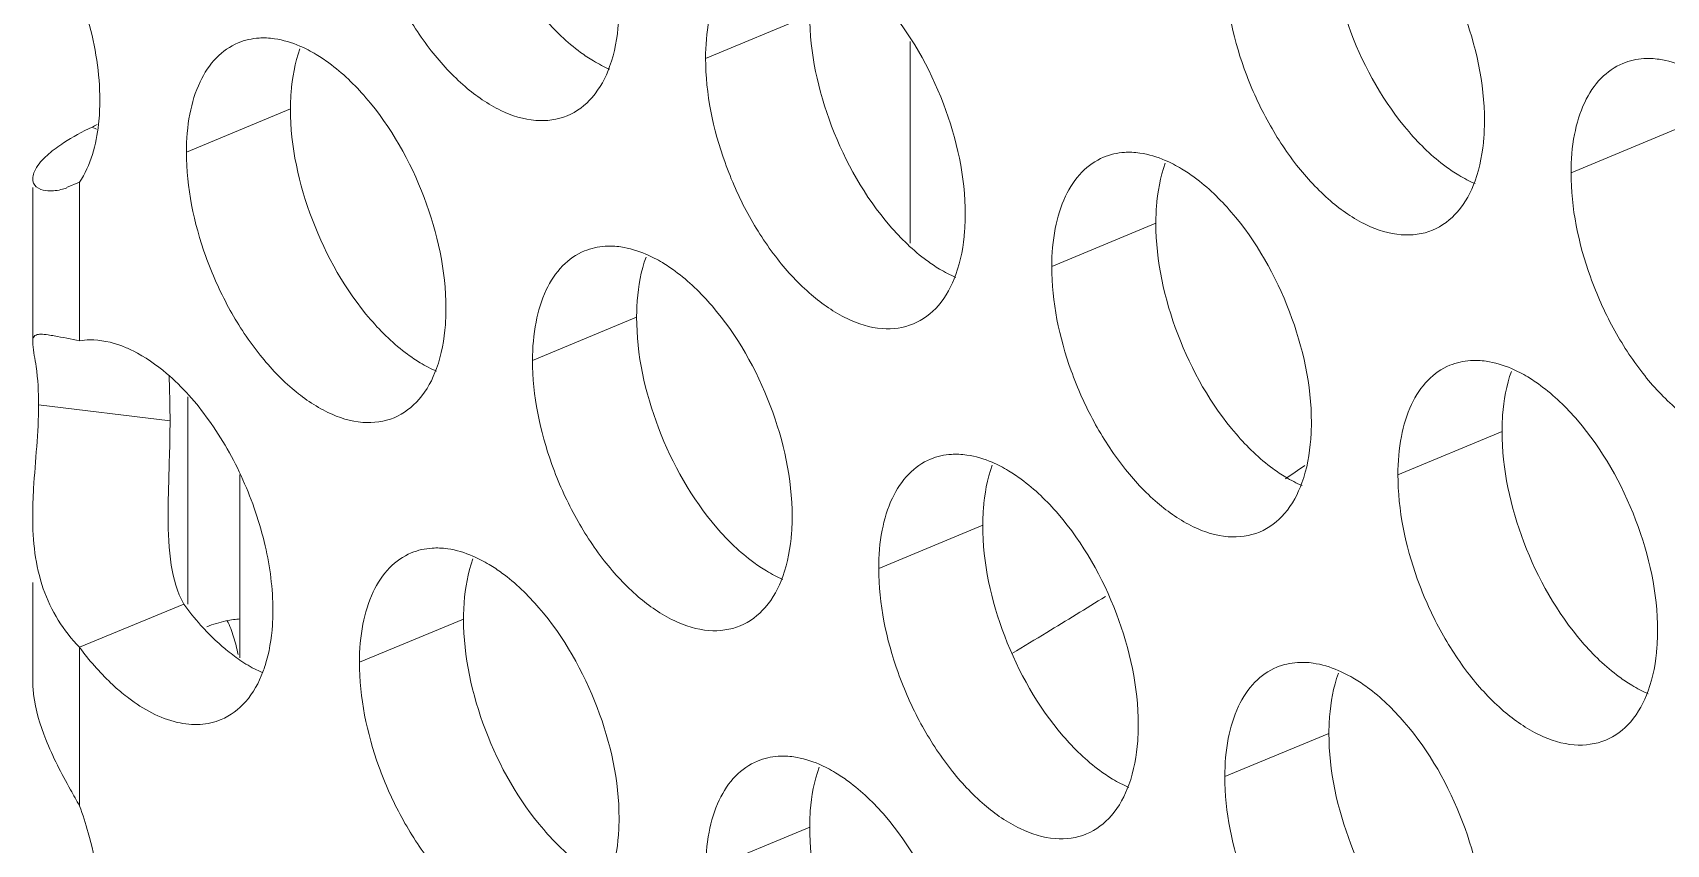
# Model space of a CAD drawing. Header units: millimetres. Extents: x 0 to 2524, y 0 to 1785.
# Drawn here: x 1789.22 to 1798.88, y 891.06 to 895.86 of the extents above; entities that cross this region are included whole.
import ezdxf

# ---------------------------------------------------------------- set-up
doc = ezdxf.new("R2010")
doc.units = ezdxf.units.MM
doc.header["$LTSCALE"] = 0.1
doc.layers.add('标注', color=251, linetype='Continuous', lineweight=9)

msp = doc.modelspace()

# ---------------------------------------------------------------- linework, layer by layer
at = {"layer": '标注'}
for p, q in [((1793.8132, 895.965), (1793.198, 895.7093)), ((1794.4059, 895.8098), (1794.4059, 894.6163)), ((1790.7447, 895.4106), (1790.1295, 895.1549)), ((1789.5986, 895.2908), (1789.5727, 895.3037)), ((1798.9274, 895.2891), (1798.3122, 895.0334)), ((1789.4984, 894.977), (1789.4205, 894.9454)), ((1789.4984, 894.977), (1789.4984, 894.0407)), ((1789.2212, 894.0346), (1789.2212, 894.9454)), ((1795.8589, 894.7346), (1795.2437, 894.4789)), ((1792.7904, 894.1802), (1792.1752, 893.9245)), ((1790.1384, 893.7084), (1790.1384, 892.4838)), ((1790.0329, 893.566), (1789.2563, 893.6621)), ((1797.9046, 893.5043), (1797.2894, 893.2486)), ((1790.4461, 892.166), (1790.4461, 893.2494)), ((1794.8361, 892.9498), (1794.2209, 892.6941)), ((1789.2212, 892.0377), (1789.2212, 892.6117)), ((1790.1136, 892.4838), (1789.4984, 892.2281)), ((1791.7675, 892.3954), (1791.1524, 892.1397)), ((1789.4984, 892.2281), (1789.4984, 891.2918)), ((1796.8817, 891.7195), (1796.2665, 891.4637)), ((1793.8132, 891.165), (1793.198, 890.9093))]:
    msp.add_line(p, q, dxfattribs=at)
for centre, radius, start, end in [((1789.1882, 896.1494), 0.929, 294.44883, 296.47049), ((1778.661, 919.5127), 31.8399, 304.34454, 304.59625), ((1791.472, 893.4795), 1.6842, 216.24369, 221.66519), ((1779.924, 917.5705), 29.523, 301.194, 301.98361), ((1791.3609, 893.3824), 1.5367, 221.71232, 223.51512), ((1790.5007, 891.744), 0.6543, 98.11425, 102.08395), ((1790.4936, 891.7923), 0.6055, 94.3287, 98.10278), ((1780.1874, 917.1363), 29.015, 300.71798, 301.1931), ((1791.0543, 893.048), 1.0824, 230.33246, 235.77961), ((1789.8727, 892.3504), 0.758, 339.34278, 342.32676), ((1790.4674, 892.8282), 1.1282, 230.38894, 233.03812)]:
    msp.add_arc(centre, radius, start, end, dxfattribs=at)
for points, knots in [([(1792.38, 895.3703), (1792.3224, 895.3464), (1792.1835, 895.3284), (1791.9711, 895.3973), (1791.761, 895.5436), (1791.564, 895.7567), (1791.3928, 896.0218), (1791.2193, 896.4108), (1791.1524, 896.731), (1791.1524, 896.9397)], [0, 0, 0, 0, 0.08419, 0.180629, 0.294901, 0.426206, 0.569756, 0.71848, 1, 1, 1, 1]), ([(1797.3553, 895.2745), (1797.2069, 895.4471), (1796.9814, 895.8471), (1796.8817, 896.2968), (1796.8817, 896.5195)], [0, 0, 0, 0, 0.505546, 1, 1, 1, 1]), ([(1797.3272, 896.5859), (1797.4757, 896.4133), (1797.7011, 896.0133), (1797.8008, 895.5636), (1797.8008, 895.341)], [0, 0, 0, 0, 0.505546, 1, 1, 1, 1]), ([(1793.198, 895.7093), (1793.198, 895.7849), (1793.2095, 895.9275), (1793.267, 896.1206), (1793.3641, 896.271), (1793.4566, 896.336), (1793.5046, 896.3559)], [0, 0, 0, 0, 0.300633, 0.564844, 0.793499, 1, 1, 1, 1]), ([(1797.4942, 894.6944), (1797.4366, 894.6704), (1797.2977, 894.6525), (1797.0853, 894.7214), (1796.8752, 894.8677), (1796.6782, 895.0808), (1796.507, 895.3459), (1796.3335, 895.7348), (1796.2665, 896.055), (1796.2665, 896.2637)], [0, 0, 0, 0, 0.08419, 0.180629, 0.294901, 0.426206, 0.569756, 0.71848, 1, 1, 1, 1]), ([(1789.4984, 896.0918), (1789.5177, 896.0391), (1789.5833, 895.8354), (1789.6181, 895.6205), (1789.6181, 895.4624)], [0, 0, 0, 0, 0.26181, 1, 1, 1, 1]), ([(1792.6866, 896.0169), (1792.6866, 895.9846), (1792.6824, 895.8646), (1792.6608, 895.7443), (1792.631, 895.6617)], [0, 0, 0, 0, 0.269025, 1, 1, 1, 1]), ([(1794.2587, 896.0315), (1794.4071, 895.8589), (1794.6326, 895.4589), (1794.7323, 895.0091), (1794.7323, 894.7865)], [0, 0, 0, 0, 0.505546, 1, 1, 1, 1]), ([(1792.5347, 895.6948), (1792.5088, 895.7103), (1792.4008, 895.783), (1792.3063, 895.8747), (1792.2411, 895.9504)], [0, 0, 0, 0, 0.231736, 1, 1, 1, 1]), ([(1794.2868, 894.7201), (1794.1384, 894.8926), (1793.9129, 895.2926), (1793.8132, 895.7424), (1793.8132, 895.965)], [0, 0, 0, 0, 0.505546, 1, 1, 1, 1]), ([(1790.4361, 895.8015), (1790.475, 895.8176), (1790.5317, 895.8302), (1790.5885, 895.8307), (1790.6031, 895.8302)], [0, 0, 0, 0, 0.741995, 1, 1, 1, 1]), ([(1790.6031, 895.8302), (1790.6191, 895.8295), (1790.6867, 895.8231), (1790.7525, 895.8029), (1790.8, 895.7825)], [0, 0, 0, 0, 0.236225, 1, 1, 1, 1]), ([(1790.1295, 895.1549), (1790.1295, 895.2305), (1790.141, 895.373), (1790.1985, 895.5661), (1790.2956, 895.7165), (1790.3881, 895.7816), (1790.4361, 895.8015)], [0, 0, 0, 0, 0.300633, 0.564844, 0.793499, 1, 1, 1, 1]), ([(1790.7447, 895.4106), (1790.7447, 895.4429), (1790.749, 895.5629), (1790.7705, 895.6831), (1790.8004, 895.7657)], [0, 0, 0, 0, 0.269025, 1, 1, 1, 1]), ([(1790.8967, 895.7327), (1790.9225, 895.7172), (1791.0305, 895.6444), (1791.1251, 895.5528), (1791.1902, 895.477)], [0, 0, 0, 0, 0.231736, 1, 1, 1, 1]), ([(1792.631, 895.6617), (1792.6072, 895.596), (1792.5451, 895.4769), (1792.4366, 895.3937), (1792.38, 895.3703)], [0, 0, 0, 0, 0.533077, 1, 1, 1, 1]), ([(1794.4257, 894.1399), (1794.3681, 894.116), (1794.2292, 894.098), (1794.0168, 894.1669), (1793.8067, 894.3133), (1793.6097, 894.5263), (1793.4385, 894.7914), (1793.265, 895.1804), (1793.198, 895.5006), (1793.198, 895.7093)], [0, 0, 0, 0, 0.08419, 0.180629, 0.294901, 0.426206, 0.569756, 0.71848, 1, 1, 1, 1]), ([(1798.3122, 895.0334), (1798.3122, 895.109), (1798.3237, 895.2515), (1798.3811, 895.4447), (1798.4783, 895.5951), (1798.5708, 895.6601), (1798.6188, 895.68)], [0, 0, 0, 0, 0.300633, 0.564844, 0.793499, 1, 1, 1, 1]), ([(1798.6188, 895.68), (1798.6577, 895.6961), (1798.7144, 895.7088), (1798.7712, 895.7093), (1798.7858, 895.7087)], [0, 0, 0, 0, 0.741995, 1, 1, 1, 1]), ([(1798.7858, 895.7087), (1798.8018, 895.708), (1798.8693, 895.7016), (1798.9352, 895.6814), (1798.9827, 895.661)], [0, 0, 0, 0, 0.236225, 1, 1, 1, 1]), ([(1789.6181, 895.4624), (1789.6181, 895.4151), (1789.6097, 895.2481), (1789.5643, 895.0779), (1789.4984, 894.977)], [0, 0, 0, 0, 0.282087, 1, 1, 1, 1]), ([(1791.1902, 895.477), (1791.3386, 895.3044), (1791.5641, 894.9044), (1791.6638, 894.4547), (1791.6638, 894.2321)], [0, 0, 0, 0, 0.505546, 1, 1, 1, 1]), ([(1791.2183, 894.1656), (1791.0699, 894.3382), (1790.8444, 894.7382), (1790.7447, 895.1879), (1790.7447, 895.4106)], [0, 0, 0, 0, 0.505546, 1, 1, 1, 1]), ([(1797.8008, 895.341), (1797.8008, 895.3086), (1797.7965, 895.1887), (1797.775, 895.0684), (1797.7451, 894.9858)], [0, 0, 0, 0, 0.269025, 1, 1, 1, 1]), ([(1789.3592, 895.1792), (1789.3738, 895.19), (1789.4417, 895.2369), (1789.5146, 895.2761), (1789.5727, 895.3037)], [0, 0, 0, 0, 0.220086, 1, 1, 1, 1]), ([(1797.6489, 895.0188), (1797.623, 895.0344), (1797.515, 895.1071), (1797.4205, 895.1987), (1797.3553, 895.2745)], [0, 0, 0, 0, 0.231736, 1, 1, 1, 1]), ([(1791.3572, 893.5855), (1791.2996, 893.5615), (1791.1607, 893.5436), (1790.9483, 893.6125), (1790.7382, 893.7588), (1790.5412, 893.9719), (1790.37, 894.237), (1790.1965, 894.626), (1790.1295, 894.9462), (1790.1295, 895.1549)], [0, 0, 0, 0, 0.08419, 0.180629, 0.294901, 0.426206, 0.569756, 0.71848, 1, 1, 1, 1]), ([(1795.5503, 895.1255), (1795.5892, 895.1417), (1795.6459, 895.1543), (1795.7026, 895.1548), (1795.7173, 895.1542)], [0, 0, 0, 0, 0.741995, 1, 1, 1, 1]), ([(1795.7173, 895.1542), (1795.7333, 895.1536), (1795.8008, 895.1472), (1795.8667, 895.127), (1795.9142, 895.1066)], [0, 0, 0, 0, 0.236225, 1, 1, 1, 1]), ([(1789.2213, 894.9983), (1789.2215, 895.0217), (1789.2472, 895.0791), (1789.289, 895.1212), (1789.316, 895.1447)], [0, 0, 0, 0, 0.395219, 1, 1, 1, 1]), ([(1795.2437, 894.4789), (1795.2437, 894.5545), (1795.2552, 894.6971), (1795.3126, 894.8902), (1795.4098, 895.0406), (1795.5023, 895.1056), (1795.5503, 895.1255)], [0, 0, 0, 0, 0.300633, 0.564844, 0.793499, 1, 1, 1, 1]), ([(1795.8589, 894.7346), (1795.8589, 894.767), (1795.8632, 894.8869), (1795.8847, 895.0072), (1795.9146, 895.0898)], [0, 0, 0, 0, 0.269025, 1, 1, 1, 1]), ([(1796.0108, 895.0568), (1796.0367, 895.0412), (1796.1447, 894.9685), (1796.2392, 894.8769), (1796.3044, 894.8011)], [0, 0, 0, 0, 0.231736, 1, 1, 1, 1]), ([(1789.2991, 894.9277), (1789.2789, 894.9305), (1789.2395, 894.9415), (1789.2212, 894.9809), (1789.2213, 894.9983)], [0, 0, 0, 0, 0.539356, 1, 1, 1, 1]), ([(1797.7451, 894.9858), (1797.7214, 894.9201), (1797.6593, 894.801), (1797.5508, 894.7178), (1797.4942, 894.6944)], [0, 0, 0, 0, 0.533077, 1, 1, 1, 1]), ([(1799.5399, 893.464), (1799.4823, 893.4401), (1799.3434, 893.4221), (1799.131, 893.491), (1798.9209, 893.6373), (1798.7238, 893.8504), (1798.5527, 894.1155), (1798.3792, 894.5045), (1798.3122, 894.8247), (1798.3122, 895.0334)], [0, 0, 0, 0, 0.08419, 0.180629, 0.294901, 0.426206, 0.569756, 0.71848, 1, 1, 1, 1]), ([(1789.4213, 894.9428), (1789.4104, 894.9392), (1789.3708, 894.9281), (1789.3286, 894.9235), (1789.2991, 894.9277)], [0, 0, 0, 0, 0.278012, 1, 1, 1, 1]), ([(1794.7323, 894.7865), (1794.7323, 894.7542), (1794.728, 894.6342), (1794.7065, 894.514), (1794.6766, 894.4314)], [0, 0, 0, 0, 0.269025, 1, 1, 1, 1]), ([(1796.3044, 894.8011), (1796.4528, 894.6285), (1796.6783, 894.2285), (1796.778, 893.7788), (1796.778, 893.5562)], [0, 0, 0, 0, 0.505546, 1, 1, 1, 1]), ([(1794.5803, 894.4644), (1794.5545, 894.4799), (1794.4465, 894.5526), (1794.3519, 894.6443), (1794.2868, 894.7201)], [0, 0, 0, 0, 0.231736, 1, 1, 1, 1]), ([(1796.3325, 893.4897), (1796.184, 893.6623), (1795.9586, 894.0623), (1795.8589, 894.512), (1795.8589, 894.7346)], [0, 0, 0, 0, 0.505546, 1, 1, 1, 1]), ([(1792.1752, 893.9245), (1792.1752, 894.0001), (1792.1867, 894.1427), (1792.2441, 894.3358), (1792.3413, 894.4862), (1792.4338, 894.5512), (1792.4818, 894.5711)], [0, 0, 0, 0, 0.300633, 0.564844, 0.793499, 1, 1, 1, 1]), ([(1792.4818, 894.5711), (1792.5207, 894.5872), (1792.5774, 894.5999), (1792.6341, 894.6004), (1792.6488, 894.5998)], [0, 0, 0, 0, 0.741995, 1, 1, 1, 1]), ([(1792.6488, 894.5998), (1792.6648, 894.5991), (1792.7323, 894.5927), (1792.7982, 894.5725), (1792.8457, 894.5521)], [0, 0, 0, 0, 0.236225, 1, 1, 1, 1]), ([(1792.7904, 894.1802), (1792.7904, 894.2125), (1792.7947, 894.3325), (1792.8162, 894.4528), (1792.846, 894.5353)], [0, 0, 0, 0, 0.269025, 1, 1, 1, 1]), ([(1792.9423, 894.5023), (1792.9682, 894.4868), (1793.0762, 894.4141), (1793.1707, 894.3224), (1793.2359, 894.2467)], [0, 0, 0, 0, 0.231736, 1, 1, 1, 1]), ([(1796.4714, 892.9095), (1796.4137, 892.8856), (1796.2749, 892.8677), (1796.0625, 892.9366), (1795.8523, 893.0829), (1795.6553, 893.296), (1795.4842, 893.5611), (1795.3107, 893.95), (1795.2437, 894.2702), (1795.2437, 894.4789)], [0, 0, 0, 0, 0.08419, 0.180629, 0.294901, 0.426206, 0.569756, 0.71848, 1, 1, 1, 1]), ([(1794.6766, 894.4314), (1794.6529, 894.3657), (1794.5908, 894.2466), (1794.4822, 894.1634), (1794.4257, 894.1399)], [0, 0, 0, 0, 0.533077, 1, 1, 1, 1]), ([(1791.6638, 894.2321), (1791.6638, 894.1998), (1791.6595, 894.0798), (1791.638, 893.9595), (1791.6081, 893.8769)], [0, 0, 0, 0, 0.269025, 1, 1, 1, 1]), ([(1793.2359, 894.2467), (1793.3843, 894.0741), (1793.6098, 893.6741), (1793.7095, 893.2243), (1793.7095, 893.0017)], [0, 0, 0, 0, 0.505546, 1, 1, 1, 1]), ([(1791.5118, 893.9099), (1791.486, 893.9255), (1791.378, 893.9982), (1791.2834, 894.0898), (1791.2183, 894.1656)], [0, 0, 0, 0, 0.231736, 1, 1, 1, 1]), ([(1793.2639, 892.9352), (1793.1155, 893.1078), (1792.8901, 893.5078), (1792.7904, 893.9576), (1792.7904, 894.1802)], [0, 0, 0, 0, 0.505546, 1, 1, 1, 1]), ([(1789.2213, 894.0345), (1789.2213, 894.0453), (1789.2236, 894.069), (1789.2463, 894.0768), (1789.2561, 894.078)], [0, 0, 0, 0, 0.522014, 1, 1, 1, 1]), ([(1789.2563, 893.6621), (1789.2563, 893.7376), (1789.2508, 893.8577), (1789.2257, 893.975), (1789.222, 894.0189)], [0, 0, 0, 0, 0.631705, 1, 1, 1, 1]), ([(1789.2561, 894.078), (1789.2598, 894.0784), (1789.2786, 894.0794), (1789.2973, 894.0771), (1789.312, 894.0751)], [0, 0, 0, 0, 0.202313, 1, 1, 1, 1]), ([(1789.312, 894.0751), (1789.3244, 894.0733), (1789.3867, 894.0629), (1789.4486, 894.05), (1789.4984, 894.0407)], [0, 0, 0, 0, 0.19728, 1, 1, 1, 1]), ([(1789.4984, 894.0407), (1789.518, 894.0438), (1789.6024, 894.0506), (1789.6876, 894.0322), (1789.7481, 894.0094)], [0, 0, 0, 0, 0.23435, 1, 1, 1, 1]), ([(1789.7481, 894.0094), (1789.7706, 894.001), (1789.8657, 893.9591), (1789.9519, 893.8989), (1790.0126, 893.8472)], [0, 0, 0, 0, 0.231395, 1, 1, 1, 1]), ([(1793.4029, 892.3551), (1793.3452, 892.3312), (1793.2064, 892.3132), (1792.994, 892.3821), (1792.7838, 892.5284), (1792.5868, 892.7415), (1792.4157, 893.0066), (1792.2422, 893.3956), (1792.1752, 893.7158), (1792.1752, 893.9245)], [0, 0, 0, 0, 0.08419, 0.180629, 0.294901, 0.426206, 0.569756, 0.71848, 1, 1, 1, 1]), ([(1797.2894, 893.2486), (1797.2894, 893.3242), (1797.3009, 893.4667), (1797.3583, 893.6599), (1797.4555, 893.8102), (1797.548, 893.8753), (1797.596, 893.8952)], [0, 0, 0, 0, 0.300633, 0.564844, 0.793499, 1, 1, 1, 1]), ([(1797.596, 893.8952), (1797.6348, 893.9113), (1797.6916, 893.924), (1797.7483, 893.9245), (1797.7629, 893.9239)], [0, 0, 0, 0, 0.741995, 1, 1, 1, 1]), ([(1797.7629, 893.9239), (1797.7789, 893.9232), (1797.8465, 893.9168), (1797.9123, 893.8966), (1797.9599, 893.8762)], [0, 0, 0, 0, 0.236225, 1, 1, 1, 1]), ([(1790.0126, 893.8472), (1790.1066, 893.7673), (1790.2795, 893.5701), (1790.4756, 893.2228), (1790.6057, 892.841), (1790.6409, 892.5752), (1790.6409, 892.4473)], [0, 0, 0, 0, 0.235194, 0.49405, 0.756072, 1, 1, 1, 1]), ([(1790.0329, 893.566), (1790.0329, 893.589), (1790.0324, 893.6775), (1790.0298, 893.766), (1790.0273, 893.8314)], [0, 0, 0, 0, 0.260225, 1, 1, 1, 1]), ([(1791.6081, 893.8769), (1791.5844, 893.8112), (1791.5223, 893.6921), (1791.4137, 893.6089), (1791.3572, 893.5855)], [0, 0, 0, 0, 0.533077, 1, 1, 1, 1]), ([(1797.9046, 893.5043), (1797.9046, 893.5366), (1797.9088, 893.6566), (1797.9304, 893.7768), (1797.9602, 893.8594)], [0, 0, 0, 0, 0.269025, 1, 1, 1, 1]), ([(1798.0565, 893.8264), (1798.0823, 893.8109), (1798.1904, 893.7381), (1798.2849, 893.6465), (1798.3501, 893.5707)], [0, 0, 0, 0, 0.231736, 1, 1, 1, 1]), ([(1789.2213, 893.0014), (1789.2213, 893.0568), (1789.2299, 893.2773), (1789.2563, 893.497), (1789.2563, 893.6621)], [0, 0, 0, 0, 0.251377, 1, 1, 1, 1]), ([(1790.0212, 893.0013), (1790.0212, 893.0504), (1790.025, 893.2387), (1790.0329, 893.4269), (1790.0329, 893.566)], [0, 0, 0, 0, 0.261174, 1, 1, 1, 1]), ([(1796.778, 893.5562), (1796.778, 893.5238), (1796.7737, 893.4039), (1796.7522, 893.2836), (1796.7223, 893.201)], [0, 0, 0, 0, 0.269025, 1, 1, 1, 1]), ([(1798.3501, 893.5707), (1798.4985, 893.3982), (1798.724, 892.9982), (1798.8236, 892.5484), (1798.8236, 892.3258)], [0, 0, 0, 0, 0.505546, 1, 1, 1, 1]), ([(1796.626, 893.234), (1796.6002, 893.2496), (1796.4921, 893.3223), (1796.3976, 893.4139), (1796.3325, 893.4897)], [0, 0, 0, 0, 0.231736, 1, 1, 1, 1]), ([(1798.3781, 892.2593), (1798.2297, 892.4319), (1798.0042, 892.8319), (1797.9046, 893.2817), (1797.9046, 893.5043)], [0, 0, 0, 0, 0.505546, 1, 1, 1, 1]), ([(1794.2209, 892.6941), (1794.2209, 892.7697), (1794.2323, 892.9123), (1794.2898, 893.1054), (1794.3869, 893.2558), (1794.4795, 893.3208), (1794.5274, 893.3407)], [0, 0, 0, 0, 0.300633, 0.564844, 0.793499, 1, 1, 1, 1]), ([(1794.5274, 893.3407), (1794.5663, 893.3569), (1794.6231, 893.3695), (1794.6798, 893.37), (1794.6944, 893.3694)], [0, 0, 0, 0, 0.741995, 1, 1, 1, 1]), ([(1794.6944, 893.3694), (1794.7104, 893.3688), (1794.778, 893.3624), (1794.8438, 893.3421), (1794.8914, 893.3217)], [0, 0, 0, 0, 0.236225, 1, 1, 1, 1]), ([(1794.8361, 892.9498), (1794.8361, 892.9821), (1794.8403, 893.1021), (1794.8619, 893.2224), (1794.8917, 893.305)], [0, 0, 0, 0, 0.269025, 1, 1, 1, 1]), ([(1794.988, 893.272), (1795.0138, 893.2564), (1795.1219, 893.1837), (1795.2164, 893.0921), (1795.2816, 893.0163)], [0, 0, 0, 0, 0.231736, 1, 1, 1, 1]), ([(1798.5171, 891.6792), (1798.4594, 891.6553), (1798.3205, 891.6373), (1798.1082, 891.7062), (1797.898, 891.8525), (1797.701, 892.0656), (1797.5298, 892.3307), (1797.3563, 892.7197), (1797.2894, 893.0399), (1797.2894, 893.2486)], [0, 0, 0, 0, 0.08419, 0.180629, 0.294901, 0.426206, 0.569756, 0.71848, 1, 1, 1, 1]), ([(1796.7223, 893.201), (1796.6985, 893.1353), (1796.6365, 893.0162), (1796.5279, 892.933), (1796.4714, 892.9095)], [0, 0, 0, 0, 0.533077, 1, 1, 1, 1]), ([(1789.4984, 892.2281), (1789.4032, 892.3249), (1789.2506, 892.5731), (1789.2214, 892.8575), (1789.2213, 893.0014)], [0, 0, 0, 0, 0.485599, 1, 1, 1, 1]), ([(1793.5575, 892.6796), (1793.5317, 892.6951), (1793.4236, 892.7678), (1793.3291, 892.8595), (1793.2639, 892.9352)], [0, 0, 0, 0, 0.231736, 1, 1, 1, 1]), ([(1793.7095, 893.0017), (1793.7095, 892.9694), (1793.7052, 892.8494), (1793.6837, 892.7291), (1793.6538, 892.6466)], [0, 0, 0, 0, 0.269025, 1, 1, 1, 1]), ([(1795.3096, 891.7049), (1795.1612, 891.8774), (1794.9357, 892.2775), (1794.8361, 892.7272), (1794.8361, 892.9498)], [0, 0, 0, 0, 0.505546, 1, 1, 1, 1]), ([(1795.2816, 893.0163), (1795.43, 892.8437), (1795.6554, 892.4437), (1795.7551, 891.994), (1795.7551, 891.7713)], [0, 0, 0, 0, 0.505546, 1, 1, 1, 1]), ([(1791.1524, 892.1397), (1791.1524, 892.2153), (1791.1638, 892.3578), (1791.2213, 892.551), (1791.3184, 892.7014), (1791.411, 892.7664), (1791.4589, 892.7863)], [0, 0, 0, 0, 0.300633, 0.564844, 0.793499, 1, 1, 1, 1]), ([(1791.4589, 892.7863), (1791.4978, 892.8024), (1791.5546, 892.8151), (1791.6113, 892.8156), (1791.6259, 892.815)], [0, 0, 0, 0, 0.741995, 1, 1, 1, 1]), ([(1791.6259, 892.815), (1791.6419, 892.8143), (1791.7095, 892.8079), (1791.7753, 892.7877), (1791.8229, 892.7673)], [0, 0, 0, 0, 0.236225, 1, 1, 1, 1]), ([(1791.7675, 892.3954), (1791.7675, 892.4277), (1791.7718, 892.5477), (1791.7934, 892.6679), (1791.8232, 892.7505)], [0, 0, 0, 0, 0.269025, 1, 1, 1, 1]), ([(1791.9195, 892.7175), (1791.9453, 892.702), (1792.0534, 892.6293), (1792.1479, 892.5376), (1792.2131, 892.4618)], [0, 0, 0, 0, 0.231736, 1, 1, 1, 1]), ([(1793.6538, 892.6466), (1793.63, 892.5808), (1793.5679, 892.4618), (1793.4594, 892.3785), (1793.4029, 892.3551)], [0, 0, 0, 0, 0.533077, 1, 1, 1, 1]), ([(1795.4486, 891.1247), (1795.3909, 891.1008), (1795.252, 891.0829), (1795.0397, 891.1518), (1794.8295, 891.2981), (1794.6325, 891.5111), (1794.4613, 891.7763), (1794.2878, 892.1652), (1794.2209, 892.4854), (1794.2209, 892.6941)], [0, 0, 0, 0, 0.08419, 0.180629, 0.294901, 0.426206, 0.569756, 0.71848, 1, 1, 1, 1]), ([(1790.6409, 892.4473), (1790.6409, 892.4178), (1790.6374, 892.3076), (1790.6195, 892.1973), (1790.5949, 892.1203)], [0, 0, 0, 0, 0.267106, 1, 1, 1, 1]), ([(1792.2131, 892.4618), (1792.3615, 892.2893), (1792.5869, 891.8893), (1792.6866, 891.4395), (1792.6866, 891.2169)], [0, 0, 0, 0, 0.505546, 1, 1, 1, 1]), ([(1792.2411, 891.1504), (1792.0927, 891.323), (1791.8672, 891.723), (1791.7675, 892.1728), (1791.7675, 892.3954)], [0, 0, 0, 0, 0.505546, 1, 1, 1, 1]), ([(1790.3633, 892.2148), (1790.3533, 892.223), (1790.3127, 892.2578), (1790.2744, 892.295), (1790.2465, 892.3243)], [0, 0, 0, 0, 0.243044, 1, 1, 1, 1]), ([(1798.6717, 892.0037), (1798.6459, 892.0192), (1798.5378, 892.0919), (1798.4433, 892.1836), (1798.3781, 892.2593)], [0, 0, 0, 0, 0.231736, 1, 1, 1, 1]), ([(1798.8236, 892.3258), (1798.8236, 892.2935), (1798.8194, 892.1735), (1798.7978, 892.0532), (1798.768, 891.9706)], [0, 0, 0, 0, 0.269025, 1, 1, 1, 1]), ([(1789.7481, 891.9591), (1789.7257, 891.9776), (1789.6342, 892.0592), (1789.5538, 892.1528), (1789.4984, 892.2281)], [0, 0, 0, 0, 0.237008, 1, 1, 1, 1]), ([(1790.5819, 892.083), (1790.5579, 892.0194), (1790.4959, 891.904), (1790.3897, 891.8236), (1790.3344, 891.8006)], [0, 0, 0, 0, 0.531803, 1, 1, 1, 1]), ([(1790.5778, 892.0787), (1790.5667, 892.0836), (1790.5209, 892.1053), (1790.4773, 892.1314), (1790.4455, 892.1529)], [0, 0, 0, 0, 0.24028, 1, 1, 1, 1]), ([(1792.38, 890.5703), (1792.3224, 890.5464), (1792.1835, 890.5284), (1791.9711, 890.5973), (1791.761, 890.7436), (1791.564, 890.9567), (1791.3928, 891.2218), (1791.2193, 891.6108), (1791.1524, 891.931), (1791.1524, 892.1397)], [0, 0, 0, 0, 0.08419, 0.180629, 0.294901, 0.426206, 0.569756, 0.71848, 1, 1, 1, 1]), ([(1796.2665, 891.4637), (1796.2665, 891.5394), (1796.278, 891.6819), (1796.3355, 891.875), (1796.4326, 892.0254), (1796.5251, 892.0905), (1796.5731, 892.1104)], [0, 0, 0, 0, 0.300633, 0.564844, 0.793499, 1, 1, 1, 1]), ([(1796.5731, 892.1104), (1796.612, 892.1265), (1796.6687, 892.1391), (1796.7255, 892.1396), (1796.7401, 892.139)], [0, 0, 0, 0, 0.741995, 1, 1, 1, 1]), ([(1796.7401, 892.139), (1796.7561, 892.1384), (1796.8237, 892.132), (1796.8895, 892.1118), (1796.9371, 892.0914)], [0, 0, 0, 0, 0.236225, 1, 1, 1, 1]), ([(1796.8817, 891.7195), (1796.8817, 891.7518), (1796.886, 891.8718), (1796.9075, 891.992), (1796.9374, 892.0746)], [0, 0, 0, 0, 0.269025, 1, 1, 1, 1]), ([(1789.2213, 892.0377), (1789.2213, 892.0082), (1789.2291, 891.8867), (1789.265, 891.7686), (1789.2991, 891.6832)], [0, 0, 0, 0, 0.242838, 1, 1, 1, 1]), ([(1797.0337, 892.0416), (1797.0595, 892.0261), (1797.1676, 891.9533), (1797.2621, 891.8617), (1797.3272, 891.7859)], [0, 0, 0, 0, 0.231736, 1, 1, 1, 1]), ([(1798.768, 891.9706), (1798.7442, 891.9049), (1798.6821, 891.7858), (1798.5736, 891.7026), (1798.5171, 891.6792)], [0, 0, 0, 0, 0.533077, 1, 1, 1, 1]), ([(1790.3344, 891.8006), (1790.2955, 891.7844), (1790.2082, 891.7651), (1790.0127, 891.7858), (1789.8743, 891.8626), (1789.7891, 891.9267)], [0, 0, 0, 0, 0.217094, 0.450255, 1, 1, 1, 1]), ([(1795.7551, 891.7713), (1795.7551, 891.739), (1795.7509, 891.619), (1795.7293, 891.4988), (1795.6995, 891.4162)], [0, 0, 0, 0, 0.269025, 1, 1, 1, 1]), ([(1797.3272, 891.7859), (1797.4757, 891.6133), (1797.7011, 891.2133), (1797.8008, 890.7636), (1797.8008, 890.541)], [0, 0, 0, 0, 0.505546, 1, 1, 1, 1]), ([(1789.2991, 891.6832), (1789.34, 891.5807), (1789.4084, 891.4505), (1789.4807, 891.3232), (1789.4984, 891.2918)], [0, 0, 0, 0, 0.753574, 1, 1, 1, 1]), ([(1795.6032, 891.4492), (1795.5774, 891.4647), (1795.4693, 891.5375), (1795.3748, 891.6291), (1795.3096, 891.7049)], [0, 0, 0, 0, 0.231736, 1, 1, 1, 1]), ([(1797.3553, 890.4745), (1797.2069, 890.6471), (1796.9814, 891.0471), (1796.8817, 891.4968), (1796.8817, 891.7195)], [0, 0, 0, 0, 0.505546, 1, 1, 1, 1]), ([(1793.5046, 891.5559), (1793.5435, 891.572), (1793.6002, 891.5847), (1793.657, 891.5852), (1793.6716, 891.5846)], [0, 0, 0, 0, 0.741995, 1, 1, 1, 1]), ([(1793.6716, 891.5846), (1793.6876, 891.584), (1793.7552, 891.5776), (1793.821, 891.5573), (1793.8686, 891.5369)], [0, 0, 0, 0, 0.236225, 1, 1, 1, 1]), ([(1793.198, 890.9093), (1793.198, 890.9849), (1793.2095, 891.1275), (1793.267, 891.3206), (1793.3641, 891.471), (1793.4566, 891.536), (1793.5046, 891.5559)], [0, 0, 0, 0, 0.300633, 0.564844, 0.793499, 1, 1, 1, 1]), ([(1793.8132, 891.165), (1793.8132, 891.1973), (1793.8175, 891.3173), (1793.839, 891.4376), (1793.8689, 891.5202)], [0, 0, 0, 0, 0.269025, 1, 1, 1, 1]), ([(1793.9652, 891.4871), (1793.991, 891.4716), (1794.099, 891.3989), (1794.1936, 891.3072), (1794.2587, 891.2315)], [0, 0, 0, 0, 0.231736, 1, 1, 1, 1]), ([(1795.6995, 891.4162), (1795.6757, 891.3505), (1795.6136, 891.2314), (1795.5051, 891.1482), (1795.4486, 891.1247)], [0, 0, 0, 0, 0.533077, 1, 1, 1, 1]), ([(1797.4942, 889.8944), (1797.4366, 889.8704), (1797.2977, 889.8525), (1797.0853, 889.9214), (1796.8752, 890.0677), (1796.6782, 890.2808), (1796.507, 890.5459), (1796.3335, 890.9348), (1796.2665, 891.255), (1796.2665, 891.4637)], [0, 0, 0, 0, 0.08419, 0.180629, 0.294901, 0.426206, 0.569756, 0.71848, 1, 1, 1, 1]), ([(1789.4984, 891.2918), (1789.5177, 891.2391), (1789.5833, 891.0354), (1789.6181, 890.8205), (1789.6181, 890.6624)], [0, 0, 0, 0, 0.26181, 1, 1, 1, 1]), ([(1792.6866, 891.2169), (1792.6866, 891.1846), (1792.6824, 891.0646), (1792.6608, 890.9443), (1792.631, 890.8617)], [0, 0, 0, 0, 0.269025, 1, 1, 1, 1]), ([(1794.2587, 891.2315), (1794.4071, 891.0589), (1794.6326, 890.6589), (1794.7323, 890.2091), (1794.7323, 889.9865)], [0, 0, 0, 0, 0.505546, 1, 1, 1, 1]), ([(1792.5347, 890.8948), (1792.5088, 890.9103), (1792.4008, 890.983), (1792.3063, 891.0747), (1792.2411, 891.1504)], [0, 0, 0, 0, 0.231736, 1, 1, 1, 1]), ([(1794.2868, 889.9201), (1794.1384, 890.0926), (1793.9129, 890.4926), (1793.8132, 890.9424), (1793.8132, 891.165)], [0, 0, 0, 0, 0.505546, 1, 1, 1, 1])]:
    msp.add_open_spline(points, degree=3, knots=knots, dxfattribs=at)
for points in [[(1790.8, 895.7825), (1790.8333, 895.7682), (1790.8656, 895.7514), (1790.8967, 895.7327)], [(1792.6313, 895.645), (1792.598, 895.6593), (1792.5657, 895.6761), (1792.5347, 895.6948)], [(1789.316, 895.1447), (1789.3299, 895.1568), (1789.3444, 895.1683), (1789.3592, 895.1792)], [(1795.9142, 895.1066), (1795.9475, 895.0923), (1795.9798, 895.0754), (1796.0108, 895.0568)], [(1797.7455, 894.9691), (1797.7122, 894.9833), (1797.6799, 895.0002), (1797.6489, 895.0188)], [(1792.8457, 894.5521), (1792.879, 894.5378), (1792.9113, 894.521), (1792.9423, 894.5023)], [(1794.677, 894.4146), (1794.6437, 894.4289), (1794.6114, 894.4457), (1794.5803, 894.4644)], [(1789.222, 894.0189), (1789.2216, 894.0241), (1789.2213, 894.0293), (1789.2213, 894.0345)], [(1791.6084, 893.8602), (1791.5752, 893.8744), (1791.5429, 893.8913), (1791.5118, 893.9099)], [(1797.9599, 893.8762), (1797.9932, 893.8619), (1798.0255, 893.8451), (1798.0565, 893.8264)], [(1794.8914, 893.3217), (1794.9247, 893.3075), (1794.957, 893.2906), (1794.988, 893.272)], [(1796.7226, 893.1842), (1796.6893, 893.1985), (1796.6571, 893.2153), (1796.626, 893.234)], [(1790.0406, 892.7137), (1790.025, 892.8085), (1790.0213, 892.9052), (1790.0212, 893.0013)], [(1791.8229, 892.7673), (1791.8562, 892.753), (1791.8884, 892.7362), (1791.9195, 892.7175)], [(1790.1136, 892.4838), (1790.0753, 892.5545), (1790.0537, 892.6344), (1790.0406, 892.7137)], [(1793.6541, 892.6298), (1793.6208, 892.6441), (1793.5886, 892.6609), (1793.5575, 892.6796)], [(1790.3637, 892.3838), (1790.3254, 892.3756), (1790.2877, 892.3641), (1790.2511, 892.3502)], [(1790.4088, 892.2906), (1790.3985, 892.3231), (1790.3861, 892.3549), (1790.3714, 892.3856)], [(1790.4347, 892.1861), (1790.4282, 892.2214), (1790.4196, 892.2564), (1790.4088, 892.2906)], [(1796.9371, 892.0914), (1796.9704, 892.0771), (1797.0026, 892.0603), (1797.0337, 892.0416)], [(1798.7683, 891.9539), (1798.735, 891.9682), (1798.7027, 891.985), (1798.6717, 892.0037)], [(1793.8686, 891.5369), (1793.9018, 891.5226), (1793.9341, 891.5058), (1793.9652, 891.4871)], [(1795.6998, 891.3994), (1795.6665, 891.4137), (1795.6342, 891.4305), (1795.6032, 891.4492)]]:
    msp.add_open_spline(points, degree=3, dxfattribs=at)

doc.saveas('drawing.dxf')
